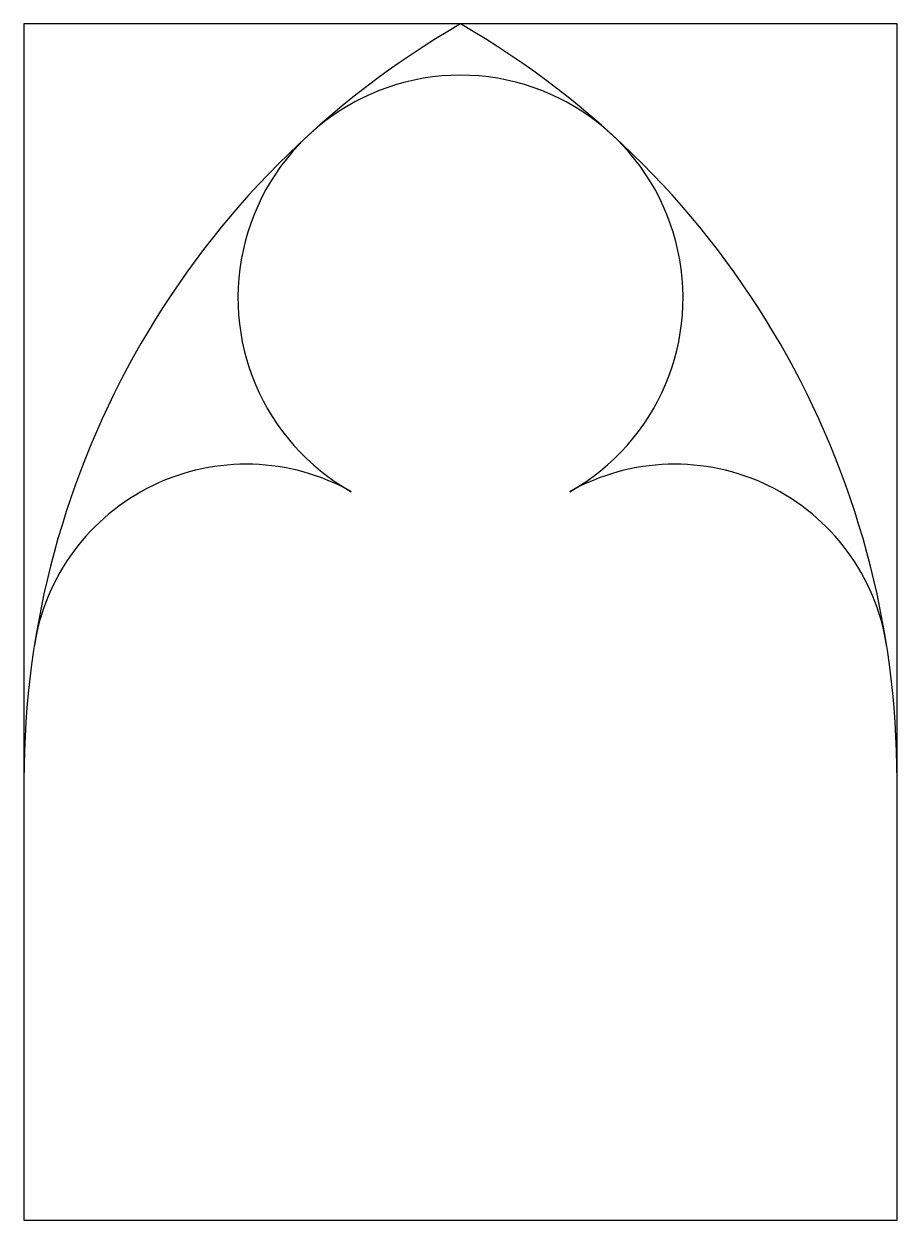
# Model space of a CAD drawing. Extents: x -20.1 to 20.1, y 2.4 to 57.6.
import ezdxf

# ---------------------------------------------------------------- set-up
doc = ezdxf.new("R2010")
doc.units = 0
doc.layers.add('MODELSKETCH_VISIBLE', color=7, linetype='CONTINUOUS')

msp = doc.modelspace()

# ---------------------------------------------------------------- linework, layer by layer
at = {"layer": 'MODELSKETCH_VISIBLE'}
for p, q in [((20.15, 57.6), (-20.15, 57.6)), ((-20.15, 57.6), (-20.15, 2.4)), ((20.15, 2.4), (20.15, 57.6)), ((-20.15, 2.4), (20.15, 2.4))]:
    msp.add_line(p, q, dxfattribs=at)
for centre, radius, start, end in [((20.15, 22.699), 40.3, 120, 180), ((-20.15, 22.699), 40.3, 0, 60), ((0, 44.962), 10.272, 299.3796, 240.6204), ((-9.893, 27.39), 9.893, 60.6204, 171.1254), ((9.893, 27.39), 9.893, 8.8746, 119.3796)]:
    msp.add_arc(centre, radius, start, end, dxfattribs=at)

doc.saveas('drawing.dxf')
